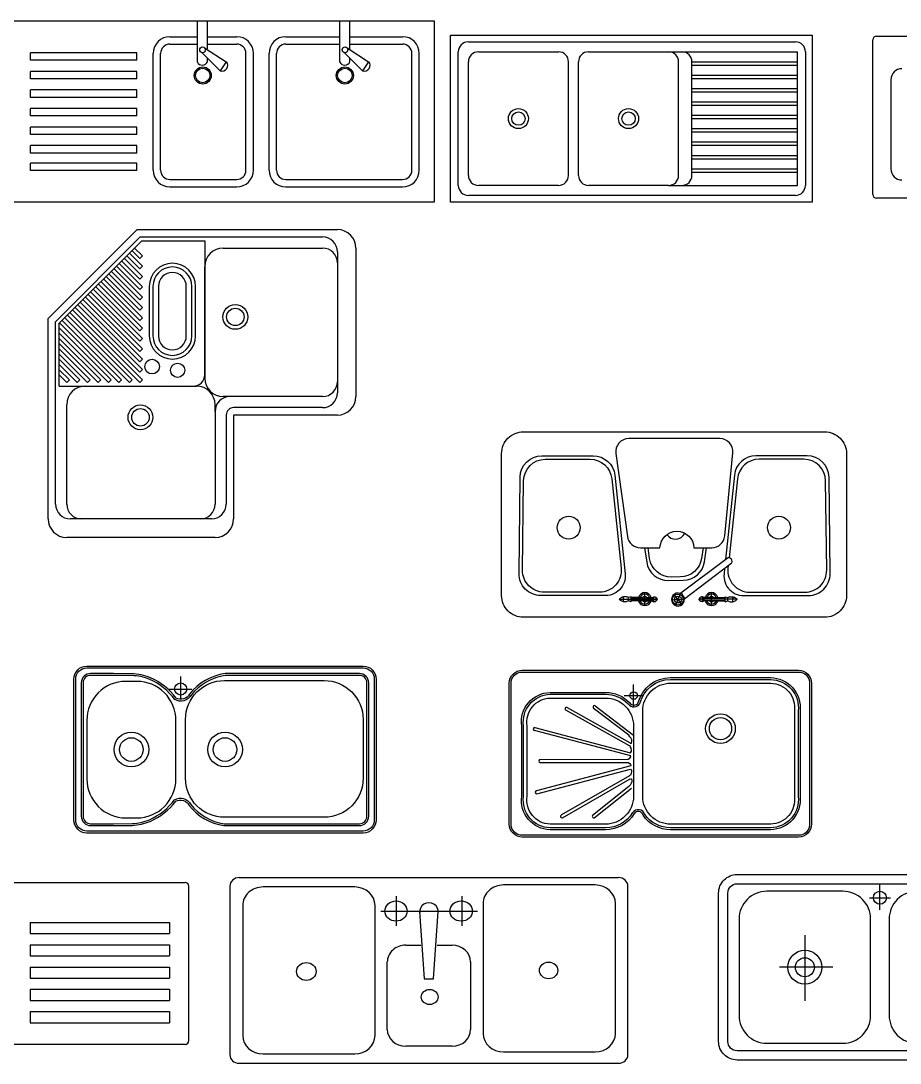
# Model space of a CAD drawing. Header units: metres. Extents: x 271.5 to 281.6, y 139.4 to 150.6.
# Drawn here: x 273.815 to 276.186, y 139.36 to 142.17 of the extents above; entities that cross this region are included whole.
import ezdxf

# ---------------------------------------------------------------- set-up
doc = ezdxf.new("R2010")
doc.units = ezdxf.units.M

msp = doc.modelspace()

# ---------------------------------------------------------------- linework, layer by layer
for p, q in [((274.291, 142.0591), (274.291, 142.1701)), ((274.318, 142.0944), (274.318, 142.1701)), ((274.675, 142.0591), (274.675, 142.1701)), ((274.702, 142.0944), (274.702, 142.1701)), ((274.2166, 142.1274), (274.291, 142.1274)), ((274.318, 142.1274), (274.3966, 142.1274)), ((274.529, 142.1274), (274.675, 142.1274)), ((274.702, 142.1274), (274.844, 142.1274)), ((274.9731, 141.6815), (274.9731, 142.1315)), ((276.1121, 141.7022), (276.1121, 142.1188)), ((276.1221, 142.1288), (277.0394, 142.1288)), ((274.2166, 142.1074), (274.291, 142.1074)), ((274.3101, 142.0969), (274.3685, 142.06)), ((274.318, 142.1074), (274.3966, 142.1074)), ((274.529, 142.1074), (274.675, 142.1074)), ((274.6942, 142.0969), (274.7525, 142.06)), ((274.702, 142.1074), (274.844, 142.1074)), ((273.8404, 142.0637), (273.8404, 142.0837)), ((274.1276, 142.0837), (273.8404, 142.0837)), ((274.1276, 142.0637), (273.8404, 142.0637)), ((274.1276, 142.0637), (274.1276, 142.0837)), ((274.1716, 141.7674), (274.1716, 142.0824)), ((274.1916, 141.7674), (274.1916, 142.0824)), ((274.3519, 142.0354), (274.3031, 142.0839)), ((274.318, 142.0591), (274.318, 142.0691)), ((274.4216, 141.7674), (274.4216, 142.0824)), ((274.4416, 141.7674), (274.4416, 142.0824)), ((274.484, 141.7674), (274.484, 142.0824)), ((274.504, 141.7674), (274.504, 142.0824)), ((274.736, 142.0354), (274.6872, 142.0839)), ((274.702, 142.0591), (274.702, 142.0691)), ((274.869, 141.7674), (274.869, 142.0824)), ((274.889, 141.7674), (274.889, 142.0824)), ((273.8404, 142.0137), (273.8404, 142.0337)), ((274.1276, 142.0337), (273.8404, 142.0337)), ((274.1276, 142.0137), (274.1276, 142.0337)), ((274.3685, 142.06), (274.3519, 142.0354)), ((274.7525, 142.06), (274.736, 142.0354)), ((274.1276, 142.0137), (273.8404, 142.0137)), ((276.1606, 142.0111), (276.1606, 141.7711)), ((273.8404, 141.9637), (273.8404, 141.9837)), ((274.1276, 141.9837), (273.8404, 141.9837)), ((274.1276, 141.9637), (274.1276, 141.9837)), ((274.1276, 141.9637), (273.8404, 141.9637)), ((273.8404, 141.9137), (273.8404, 141.9337)), ((274.1276, 141.9337), (273.8404, 141.9337)), ((274.1276, 141.9137), (274.1276, 141.9337)), ((274.1276, 141.9137), (273.8404, 141.9137)), ((273.8404, 141.8637), (273.8404, 141.8837)), ((274.1276, 141.8837), (273.8404, 141.8837)), ((274.1276, 141.8637), (274.1276, 141.8837)), ((274.1276, 141.8637), (273.8404, 141.8637)), ((273.8404, 141.8137), (273.8404, 141.8337)), ((274.1276, 141.8337), (273.8404, 141.8337)), ((274.1276, 141.8137), (273.8404, 141.8137)), ((274.1276, 141.8137), (274.1276, 141.8337)), ((273.8404, 141.7663), (273.8404, 141.7863)), ((274.1276, 141.7863), (273.8404, 141.7863)), ((274.1276, 141.7663), (274.1276, 141.7863)), ((274.1276, 141.7663), (273.8404, 141.7663)), ((274.2166, 141.7424), (274.3966, 141.7424)), ((274.529, 141.7424), (274.844, 141.7424)), ((274.2166, 141.7224), (274.3966, 141.7224)), ((274.529, 141.7224), (274.844, 141.7224)), ((277.0394, 141.6922), (276.1221, 141.6922)), ((273.9083, 141.3591, 0.3429), (274.1366, 141.5874, 0.3429)), ((274.1366, 141.5874, 0.3429), (274.6283, 141.5874, 0.3429)), ((274.3103, 141.5774, 0.3429), (274.3103, 141.2074, 0.3429)), ((274.3603, 141.5574, 0.3429), (274.6283, 141.5574, 0.3429)), ((274.6683, 141.5474, 0.3429), (274.6683, 141.1674, 0.3429)), ((274.3103, 141.2154, 0.3429), (274.3103, 141.5074, 0.3429)), ((274.6683, 141.5174, 0.3429), (274.6683, 141.1974, 0.3429)), ((273.9083, 140.8674, 0.3429), (273.9083, 141.3591, 0.3429)), ((273.9183, 141.1854, 0.3429), (274.2883, 141.1854, 0.3429)), ((273.9883, 141.1854, 0.3429), (274.2803, 141.1854, 0.3429)), ((273.9383, 140.8674, 0.3429), (273.9383, 141.1354, 0.3429)), ((274.3383, 141.1174, 0.3429), (274.3383, 141.1354, 0.3429)), ((274.3783, 141.1574, 0.3429), (274.3603, 141.1574, 0.3429)), ((274.6283, 141.1574, 0.3429), (274.3783, 141.1574, 0.3429)), ((274.3383, 141.1174, 0.3429), (274.3383, 140.8674, 0.3429)), ((274.3683, 141.1074, 0.3429), (274.3683, 140.8674, 0.3429)), ((274.6283, 141.1274, 0.3429), (274.3883, 141.1274, 0.3429)), ((274.3283, 140.8274, 0.3429), (273.9483, 140.8274, 0.3429)), ((274.2983, 140.8274, 0.3429), (273.9783, 140.8274, 0.3429)), ((275.4972, 140.5937, 0.6857), (275.4972, 140.6287, 0.6857)), ((275.6769, 140.5937, 0.6857), (275.6769, 140.6287, 0.6857)), ((275.4276, 140.6108, 0.6857), (275.5315, 140.6108, 0.6857)), ((275.4398, 140.6042, 0.6857), (275.4398, 140.6174, 0.6857)), ((275.4534, 140.6062, 0.6857), (275.4534, 140.6155, 0.6857)), ((275.5177, 140.6062, 0.6857), (275.5177, 140.6155, 0.6857)), ((275.5217, 140.6042, 0.6857), (275.5217, 140.6174, 0.6857)), ((275.5276, 140.606, 0.6857), (275.5276, 140.6157, 0.6857)), ((275.5865, 140.6101, 0.6857), (275.5719, 140.6083, 0.6857)), ((275.5865, 140.6101, 0.6857), (275.5776, 140.6219, 0.6857)), ((275.5865, 140.6101, 0.6857), (275.5807, 140.5965, 0.6857)), ((275.5865, 140.6101, 0.6857), (275.5923, 140.6237, 0.6857)), ((275.5865, 140.6101, 0.6857), (275.6011, 140.6119, 0.6857)), ((275.5865, 140.6101, 0.6857), (275.5954, 140.5983, 0.6857)), ((275.7466, 140.6108, 0.6857), (275.6427, 140.6108, 0.6857)), ((275.6466, 140.606, 0.6857), (275.6466, 140.6157, 0.6857)), ((275.6524, 140.6042, 0.6857), (275.6524, 140.6174, 0.6857)), ((275.6565, 140.6062, 0.6857), (275.6565, 140.6155, 0.6857)), ((275.7207, 140.6062, 0.6857), (275.7207, 140.6155, 0.6857)), ((275.7343, 140.6042, 0.6857), (275.7343, 140.6174, 0.6857))]:
    msp.add_line(p, q)
at = {"color": 7}
for p, q in [((274.9731, 142.1315), (275.9483, 142.1315)), ((275.9483, 142.1315), (275.9483, 141.6815)), ((275.0213, 142.1135), (275.9033, 142.1135)), ((274.9943, 141.7265), (274.9943, 142.0865)), ((275.0483, 142.0865), (275.2643, 142.0865)), ((275.3453, 142.0865), (275.5613, 142.0865)), ((275.5613, 142.0865), (275.9087, 142.0865)), ((275.9087, 141.7265), (275.9087, 142.0865)), ((275.9303, 142.0865), (275.9303, 141.7265)), ((275.0213, 141.7535), (275.0213, 142.0595)), ((275.2913, 141.7535), (275.2913, 142.0595)), ((275.3183, 141.7535), (275.3183, 142.0595)), ((275.5883, 141.7535), (275.5883, 142.0595)), ((275.6243, 141.7535), (275.6243, 142.0595)), ((275.6243, 142.0595), (275.9087, 142.0595)), ((275.6243, 142.0505), (275.9087, 142.0505)), ((275.6243, 142.0235), (275.9087, 142.0235)), ((275.6243, 142.0145), (275.9087, 142.0145)), ((275.6243, 141.9875), (275.9087, 141.9875)), ((275.6243, 141.9785), (275.9087, 141.9785)), ((275.6243, 141.9515), (275.9087, 141.9515)), ((275.6243, 141.9425), (275.9087, 141.9425)), ((275.6243, 141.9155), (275.9087, 141.9155)), ((275.6243, 141.9065), (275.9087, 141.9065)), ((275.6243, 141.8795), (275.9087, 141.8795)), ((275.6243, 141.8705), (275.9087, 141.8705)), ((275.6243, 141.8435), (275.9087, 141.8435)), ((275.6243, 141.8345), (275.9087, 141.8345)), ((275.6243, 141.8075), (275.9087, 141.8075)), ((275.6243, 141.7985), (275.9087, 141.7985)), ((275.6243, 141.7715), (275.9087, 141.7715)), ((275.6243, 141.7625), (275.9087, 141.7625)), ((275.2643, 141.7265), (275.0483, 141.7265)), ((275.5613, 141.7265), (275.3453, 141.7265)), ((275.5613, 141.7265), (275.9087, 141.7265)), ((275.9033, 141.6995), (275.0213, 141.6995)), ((275.9483, 141.6815), (274.9731, 141.6815)), ((274.8271, 139.8107), (274.8271, 139.7301)), ((275.0036, 139.8107), (275.0036, 139.7301)), ((274.7857, 139.7704), (274.9622, 139.7704)), ((274.9622, 139.7704), (275.0462, 139.7704))]:
    msp.add_line(p, q, dxfattribs=at)
at = {"linetype": 'ByBlock'}
for p, q in [((273.8883, 141.3674, 0.3429), (274.1283, 141.6074, 0.3429)), ((274.1283, 141.6074, 0.3429), (274.6683, 141.6074, 0.3429)), ((274.7183, 141.5574, 0.3429), (274.7183, 141.1574, 0.3429)), ((273.8883, 140.8274, 0.3429), (273.8883, 141.3674, 0.3429)), ((274.3883, 141.1074, 0.3429), (274.3883, 140.8274, 0.3429)), ((274.6683, 141.1074, 0.3429), (274.3883, 141.1074, 0.3429)), ((274.3383, 140.7774, 0.3429), (273.9383, 140.7774, 0.3429)), ((274.2456, 140.3432), (274.2456, 140.4028)), ((275.4671, 140.3217), (275.4671, 140.3815)), ((275.4671, 140.3217), (275.4671, 140.3815)), ((274.2147, 140.3689), (274.2756, 140.3689)), ((275.4417, 140.3511), (275.4918, 140.3511)), ((275.4417, 140.3511), (275.4918, 140.3511)), ((275.4559, 140.2157), (275.2845, 140.3117)), ((275.2877, 140.3191), (275.4575, 140.2239)), ((275.201, 140.2652), (275.4585, 140.197)), ((275.4593, 140.1887), (275.1999, 140.2572)), ((275.2151, 140.1785), (275.4527, 140.1797)), ((275.4593, 140.1615), (275.2049, 140.0943)), ((275.206, 140.0863), (275.4586, 140.1532)), ((275.2151, 140.1705), (275.4527, 140.1705)), ((275.4561, 140.1345), (275.2723, 140.0294)), ((275.2756, 140.022), (275.4578, 140.1264)), ((275.4542, 140.1059), (275.3559, 140.0282)), ((275.3609, 140.0218), (275.4616, 140.1014)), ((273.3405, 139.8476), (274.2577, 139.8476)), ((276.1311, 139.7734), (276.1311, 139.8438)), ((274.2677, 139.421), (274.2677, 139.8376)), ((276.103, 139.8063), (276.1597, 139.8063)), ((273.8395, 139.7394), (273.8395, 139.7094)), ((273.8395, 139.7394), (274.2155, 139.7394)), ((274.2155, 139.7394), (274.2155, 139.7094)), ((273.8395, 139.7094), (274.2155, 139.7094)), ((275.9288, 139.7057), (275.9288, 139.5287)), ((273.8395, 139.6794), (273.8395, 139.6494)), ((273.8395, 139.6794), (274.2155, 139.6794)), ((274.2155, 139.6794), (274.2155, 139.6494)), ((273.8395, 139.6494), (274.2155, 139.6494)), ((273.8395, 139.6194), (273.8395, 139.5894)), ((273.8395, 139.6194), (274.2155, 139.6194)), ((274.2155, 139.6194), (274.2155, 139.5894)), ((276.0039, 139.6188), (275.8607, 139.6188)), ((273.8395, 139.5894), (274.2155, 139.5894)), ((273.8395, 139.5594), (273.8395, 139.5294)), ((273.8395, 139.5594), (274.2155, 139.5594)), ((274.2155, 139.5594), (274.2155, 139.5294)), ((273.8395, 139.5294), (274.2155, 139.5294)), ((273.8395, 139.4994), (273.8395, 139.4694)), ((273.8395, 139.4994), (274.2155, 139.4994)), ((274.2155, 139.4994), (274.2155, 139.4694)), ((273.8395, 139.4694), (274.2155, 139.4694)), ((274.2577, 139.411), (273.3405, 139.411))]:
    msp.add_line(p, q, dxfattribs=at)
at = {"color": 7, "linetype": 'ByBlock'}
for p, q in [((275.4266, 139.8603), (274.4033, 139.8603)), ((274.3783, 139.8376), (274.3783, 139.383)), ((274.7148, 139.8352), (274.4677, 139.8352)), ((275.3631, 139.8406), (275.116, 139.8406)), ((275.4516, 139.383), (275.4516, 139.8376)), ((275.0611, 139.7906), (275.0611, 139.4406)), ((275.4181, 139.4406), (275.4181, 139.7906)), ((274.4128, 139.7852), (274.4128, 139.4352)), ((274.7697, 139.4352), (274.7697, 139.7852)), ((274.89, 139.7694), (274.9025, 139.5876)), ((274.9274, 139.5876), (274.9399, 139.7694)), ((274.8526, 139.6785), (274.8935, 139.6785)), ((274.937, 139.6785), (274.9774, 139.6785)), ((274.8026, 139.4512), (274.8026, 139.633)), ((275.0273, 139.633), (275.0273, 139.4512)), ((274.9025, 139.5876), (274.9274, 139.5876)), ((274.9774, 139.4058), (274.8526, 139.4058)), ((274.4677, 139.3852), (274.7148, 139.3852)), ((275.116, 139.3906), (275.3631, 139.3906)), ((274.4033, 139.3603), (275.4266, 139.3603))]:
    msp.add_line(p, q, dxfattribs=at)
msp.add_lwpolyline([(273.7882, 141.6815), (273.7882, 142.1701), (274.9289, 142.1701), (274.9289, 141.6815)], close=True)
for points, elevation in [([(273.9183, 141.1854), (273.9183, 141.355), (274.1407, 141.5774), (274.3103, 141.5774)], 0.3429), ([(274.114, 141.5507), (274.1354, 141.5293), (274.1425, 141.5363), (274.1211, 141.5577)], 0.3429), ([(274.0862, 141.5228), (274.1354, 141.4736), (274.1425, 141.4807), (274.0933, 141.5299)], 0.3429), ([(274.1001, 141.5368), (274.1354, 141.5014), (274.1425, 141.5085), (274.1072, 141.5438)], 0.3429), ([(274.0584, 141.495), (274.1354, 141.418), (274.1425, 141.425), (274.0655, 141.5021)], 0.3429), ([(274.0723, 141.5089), (274.1354, 141.4458), (274.1425, 141.4529), (274.0794, 141.516)], 0.3429), ([(274.0306, 141.4672), (274.1354, 141.3623), (274.1425, 141.3694), (274.0376, 141.4743)], 0.3429), ([(274.0445, 141.4811), (274.1354, 141.3901), (274.1425, 141.3972), (274.0516, 141.4882)], 0.3429), ([(274.0027, 141.4394), (274.1354, 141.3067), (274.1425, 141.3137), (274.0098, 141.4464)], 0.3429), ([(274.0167, 141.4533), (274.1354, 141.3345), (274.1425, 141.3416), (274.0237, 141.4604)], 0.3429), ([(274.1608, 141.4541), (274.1608, 141.3208)], 0.3429), ([(274.1708, 141.4541), (274.1708, 141.3208)], 0.3429), ([(274.1858, 141.4541), (274.1858, 141.3208)], 0.3429), ([(274.2608, 141.3208), (274.2608, 141.4541)], 0.3429), ([(274.2758, 141.3208), (274.2758, 141.4541)], 0.3429), ([(274.2858, 141.3208), (274.2858, 141.4541)], 0.3429), ([(273.9749, 141.4115), (274.1354, 141.251), (274.1425, 141.2581), (273.982, 141.4186)], 0.3429), ([(273.9888, 141.4255), (274.1354, 141.2788), (274.1425, 141.2859), (273.9959, 141.4325)], 0.3429), ([(273.9471, 141.3837), (274.1354, 141.1954), (274.1425, 141.2024), (273.9542, 141.3908)], 0.3429), ([(273.961, 141.3976), (274.1354, 141.2232), (274.1425, 141.2303), (273.9681, 141.4047)], 0.3429), ([(273.9189, 141.3556), (274.0791, 141.1954), (274.0862, 141.2024), (273.926, 141.3626)], 0.3429), ([(273.933, 141.3696), (274.1073, 141.1954), (274.1144, 141.2024), (273.9401, 141.3767)], 0.3429), ([(273.9183, 141.328), (274.051, 141.1954), (274.058, 141.2024), (273.9183, 141.3422)], 0.3429), ([(273.9183, 141.2999), (274.0228, 141.1954), (274.0299, 141.2024), (273.9183, 141.314)], 0.3429), ([(273.9183, 141.2717), (273.9946, 141.1954), (274.0017, 141.2024), (273.9183, 141.2858)], 0.3429), ([(273.9183, 141.2435), (273.9665, 141.1954), (273.9736, 141.2024), (273.9183, 141.2577)], 0.3429), ([(273.9183, 141.2154), (273.9383, 141.1954), (273.9454, 141.2024), (273.9183, 141.2295)], 0.3429), ([(275.4601, 140.6042), (275.4601, 140.6174)], 0.6857), ([(275.4919, 140.6155), (275.4601, 140.6155)], 0.6857), ([(275.4927, 140.6062), (275.4601, 140.6062)], 0.6857), ([(275.6815, 140.6062), (275.7141, 140.6062)], 0.6857), ([(275.6822, 140.6155), (275.7141, 140.6155)], 0.6857), ([(275.7141, 140.6042), (275.7141, 140.6174)], 0.6857)]:
    msp.add_lwpolyline(points, dxfattribs=dict(elevation=elevation))
at = {"elevation": 0.6857}
for points in [[(275.1696, 141.0622), (275.9824, 141.0622, -0.414214), (276.041, 141.0036), (276.041, 140.6209, -0.414214), (275.9824, 140.5622), (275.1696, 140.5622, -0.414214), (275.111, 140.6209), (275.111, 141.0036, -0.414214)], [(275.2166, 140.6208, -0.417591), (275.158, 140.68), (275.161, 140.9396, -0.411166), (275.2197, 140.9975), (275.3581, 140.9975, -0.384119), (275.4163, 140.945), (275.4441, 140.6795, -0.475813), (275.3856, 140.6208)], [(275.2259, 140.63, -0.417719), (275.1674, 140.6892), (275.1702, 140.9304, -0.410625), (275.2287, 140.9882), (275.3498, 140.9882, -0.383545), (275.4081, 140.9358), (275.4335, 140.6948, -0.445995), (275.3752, 140.63)]]:
    msp.add_lwpolyline(points, format="xyb", close=True, dxfattribs=at)
for points in [[(275.6298, 140.7498), (275.6778, 140.7498, 0.385217), (275.7128, 140.7815), (275.7348, 141.0053, 0.442811), (275.6998, 141.0438), (275.4539, 141.0438, 0.455587), (275.4191, 141.0038), (275.4503, 140.7801, 0.374123), (275.4851, 140.7498), (275.5379, 140.7498, -0.961687), (275.6298, 140.7498, -1.03984)], [(275.7124, 140.694), (275.7108, 140.6795, 0.475813), (275.7694, 140.6208), (275.9383, 140.6208, 0.417591), (275.9969, 140.68), (275.9939, 140.9396, 0.411166), (275.9352, 140.9975), (275.7968, 140.9975, 0.384119), (275.7386, 140.945), (275.7148, 140.7178)], [(275.7221, 140.7013), (275.7214, 140.6948, 0.445995), (275.7797, 140.63), (275.929, 140.63, 0.417719), (275.9876, 140.6892), (275.9847, 140.9304, 0.410625), (275.9262, 140.9882), (275.8051, 140.9882, 0.383545), (275.7468, 140.9358), (275.7243, 140.7223)], [(275.4965, 140.7498), (275.5023, 140.7111, 0.376666), (275.561, 140.6613), (275.601, 140.6619, 0.368299), (275.6582, 140.712), (275.6637, 140.7498)], [(275.6544, 140.7498), (275.6502, 140.7211, -0.367399), (275.5931, 140.6709), (275.569, 140.6706, -0.37445), (275.5101, 140.7204), (275.5058, 140.7498)], [(275.6012, 140.6103), (275.7293, 140.7068, 0.955556), (275.7188, 140.7208), (275.5909, 140.6244)], [(275.4601, 140.6174), (275.4534, 140.6155, 0.112681), (275.4445, 140.6176, 0.133999), (275.4355, 140.6161, 0.096411), (275.4276, 140.6108, 2.451636)], [(275.4601, 140.6042), (275.4534, 140.6062, -0.112681), (275.4445, 140.604, -0.133999), (275.4355, 140.6056, -0.096411), (275.4276, 140.6108, -2.451636)], [(275.5018, 140.6062), (275.5177, 140.6062), (275.5217, 140.6042, 0.083485), (275.5258, 140.605, 0.117967), (275.5299, 140.6081, 0.083053), (275.5315, 140.6108, -5.599941)], [(275.5025, 140.6155), (275.5177, 140.6155), (275.5217, 140.6174, -0.083485), (275.5258, 140.6167, -0.117967), (275.5299, 140.6136, -0.083053), (275.5315, 140.6108)], [(275.6716, 140.6155), (275.6565, 140.6155), (275.6524, 140.6174, 0.083485), (275.6483, 140.6167, 0.117967), (275.6442, 140.6136, 0.083053), (275.6427, 140.6108)], [(275.6724, 140.6062), (275.6565, 140.6062), (275.6524, 140.6042, -0.083485), (275.6483, 140.605, -0.117967), (275.6442, 140.6081, -0.083053), (275.6427, 140.6108, 5.599941)], [(275.7141, 140.6174), (275.7207, 140.6155, -0.112681), (275.7297, 140.6176, -0.133999), (275.7386, 140.6161, -0.096411), (275.7466, 140.6108, -2.451636)], [(275.7141, 140.6042), (275.7207, 140.6062, 0.112681), (275.7297, 140.604, 0.133999), (275.7386, 140.6056, 0.096411), (275.7466, 140.6108, 2.451636)]]:
    msp.add_lwpolyline(points, format="xyb", dxfattribs=at)
for points in [[(275.5177, 140.6075), (275.4601, 140.6075), (275.4601, 140.6141), (275.5177, 140.6141)], [(275.6565, 140.6075), (275.7141, 140.6075), (275.7141, 140.6141), (275.6565, 140.6141)]]:
    msp.add_lwpolyline(points, close=True, dxfattribs=at)
for points in [[(274.7726, 140.3957), (274.7726, 140.0157, -0.414214), (274.7376, 139.9807), (273.9926, 139.9807, -0.414214), (273.9576, 140.0157), (273.9576, 140.3957, -0.414214), (273.9926, 140.4307), (274.7376, 140.4307, -0.414214)], [(275.9466, 140.3846), (275.9466, 140.0046, -0.414214), (275.9116, 139.9696), (275.1666, 139.9696, -0.414214), (275.1316, 140.0046), (275.1316, 140.3846, -0.414214), (275.1666, 140.4196), (275.9116, 140.4196, -0.414214)], [(275.7461, 139.8688), (276.5161, 139.8688, -0.414214), (276.5661, 139.8188), (276.5661, 139.4188, -0.414214), (276.5161, 139.3688), (275.7461, 139.3688, -0.414214), (275.6961, 139.4188), (275.6961, 139.8188, -0.414214)]]:
    msp.add_lwpolyline(points, format="xyb", close=True)
at = {"linetype": 'ByBlock'}
for points in [[(274.7676, 140.3957), (274.7676, 140.0157, -0.414214), (274.7376, 139.9857), (273.9926, 139.9857, -0.414214), (273.9626, 140.0157), (273.9626, 140.3957, -0.414214), (273.9926, 140.4257), (274.7376, 140.4257, -0.414214)], [(275.9416, 140.3846), (275.9416, 140.0046, -0.414214), (275.9116, 139.9746), (275.1666, 139.9746, -0.414214), (275.1366, 140.0046), (275.1366, 140.3846, -0.414214), (275.1666, 140.4146), (275.9116, 140.4146, -0.414214)], [(274.2326, 140.1265), (274.2326, 140.2057), (274.2326, 140.2845, 0.414214), (274.1276, 140.3895), (274.0976, 140.3895, 0.414214), (273.9926, 140.2845), (273.9926, 140.2057), (273.9926, 140.1265, 0.414214), (274.0976, 140.0215), (274.1276, 140.0215, 0.414214)], [(274.2586, 140.2075), (274.2586, 140.2868, -0.414214), (274.3636, 140.3918), (274.6326, 140.3918, -0.414214), (274.7376, 140.2868), (274.7376, 140.2075), (274.7376, 140.1281, -0.414214), (274.6326, 140.0231), (274.3636, 140.0231, -0.414214), (274.2586, 140.1281)], [(275.5666, 140.3846), (275.8366, 140.3846, -0.445378), (275.9007, 140.3096), (275.9007, 140.0796, -0.445378), (275.8366, 140.0046), (275.5666, 140.0046, -0.414214), (275.4916, 140.0796), (275.4916, 140.3096, -0.414214)], [(275.4666, 140.0796, -0.414214), (275.3916, 140.0046), (275.2416, 140.0046, -0.45343), (275.1802, 140.0796), (275.1802, 140.2696, -0.45343), (275.2416, 140.3446), (275.3916, 140.3446, -0.414214), (275.4666, 140.2696)], [(275.7461, 139.8438), (276.5161, 139.8438, -0.414214), (276.5411, 139.8188), (276.5411, 139.4188, -0.414214), (276.5161, 139.3938), (275.7461, 139.3938, -0.414214), (275.7211, 139.4188), (275.7211, 139.8188, -0.414214)], [(276.1061, 139.4888), (276.1061, 139.7488, 0.414214), (276.0311, 139.8238), (275.8264, 139.8238, 0.414214), (275.7514, 139.7488), (275.7514, 139.4888, 0.414214), (275.8264, 139.4138), (276.0311, 139.4138, 0.414214)], [(276.4359, 139.4138, 0.414214), (276.5109, 139.4888), (276.5109, 139.7488, 0.414214), (276.4359, 139.8238), (276.2311, 139.8238, 0.414214), (276.1561, 139.7488), (276.1561, 139.4888, 0.414214), (276.2311, 139.4138)]]:
    msp.add_lwpolyline(points, format="xyb", close=True, dxfattribs=at)
for points in [[(274.1126, 140.4101), (274.0647, 140.4107), (274.0026, 140.4107, 0.414214), (273.9776, 140.3857), (273.9776, 140.0257, 0.414214), (274.0026, 140.0007), (274.0643, 140.0007), (274.1153, 140.0014, 0.087047), (274.1631, 140.0119, 0.125984), (274.2326, 140.0664, -0.417312), (274.2685, 140.0553, 0.194103), (274.3623, 140.0007), (274.7276, 140.0007, 0.414214), (274.7526, 140.0257), (274.7526, 140.3857, 0.414214), (274.7276, 140.4107), (274.3652, 140.4107, 0.187449), (274.2693, 140.3553, -0.417312), (274.2334, 140.3444, 0.125984), (274.1643, 140.3993, 0.096594), (274.1126, 140.4101)], [(274.1125, 140.4051), (274.0647, 140.4057), (274.0026, 140.4057, 0.414214), (273.9826, 140.3857), (273.9826, 140.0257, 0.414214), (274.0026, 140.0057), (274.0643, 140.0057), (274.1152, 140.0064, 0.0868), (274.1612, 140.0165, 0.127408), (274.2293, 140.0703, -0.423444), (274.2727, 140.058, 0.192644), (274.3627, 140.0057), (274.7276, 140.0057, 0.414214), (274.7476, 140.0257), (274.7476, 140.3857, 0.414214), (274.7276, 140.4057), (274.3656, 140.4057, 0.185984), (274.2735, 140.3526, -0.423203), (274.2301, 140.3405, 0.127417), (274.1623, 140.3947, 0.096498), (274.1125, 140.4051, 0.096498)], [(275.4686, 140.033, -0.262458), (275.3916, 139.9896), (275.2416, 139.9896, -0.446714), (275.1652, 140.0796), (275.1652, 140.2696, -0.446714), (275.2416, 140.3596), (275.3916, 140.3596, -0.204391), (275.4565, 140.3319, 0.565985), (275.4794, 140.3321, -0.342093), (275.5666, 140.3996), (275.8366, 140.3996, -0.440059), (275.9157, 140.3096), (275.9157, 140.0796, -0.440059), (275.8366, 139.9896), (275.5666, 139.9896, -0.246631), (275.4925, 140.0285, 0.667212), (275.4681, 140.0323)], [(275.4643, 140.0356, -0.262458), (275.3916, 139.9946), (275.2416, 139.9946, -0.447806), (275.1702, 140.0793), (275.1702, 140.27, -0.447806), (275.2416, 140.3546), (275.3916, 140.3546, -0.202891), (275.4526, 140.3288, 0.569216), (275.4841, 140.3302, -0.344192), (275.5666, 140.3946), (275.8365, 140.3946, -0.440902), (275.9107, 140.3099), (275.9107, 140.0793, -0.440902), (275.8365, 139.9946), (275.5666, 139.9946, -0.244033), (275.4971, 140.0307, 0.647596), (275.4639, 140.0349, 0.647596)]]:
    msp.add_lwpolyline(points, format="xyb", dxfattribs=at)
for points in [[(275.3629, 140.3238), (275.4666, 140.2449)], [(275.4539, 140.2443), (275.3579, 140.3174)], [(275.4579, 140.2233), (275.4613, 140.2233), (275.4619, 140.2286), (275.4619, 140.2318), (275.4592, 140.2371), (275.4572, 140.2404), (275.4539, 140.2443)], [(275.4585, 140.197), (275.461, 140.2015), (275.461, 140.2041), (275.4603, 140.2094), (275.4589, 140.212), (275.4583, 140.214), (275.4559, 140.2157)], [(275.4527, 140.1797), (275.4564, 140.1823), (275.4584, 140.185), (275.4591, 140.1863), (275.4584, 140.1889)], [(275.4527, 140.1705), (275.4565, 140.1679), (275.4584, 140.1652), (275.4591, 140.1639), (275.4584, 140.1613)], [(275.4586, 140.1532), (275.4611, 140.1488), (275.4611, 140.1461), (275.4604, 140.1409), (275.4591, 140.1382), (275.4584, 140.1362), (275.4561, 140.1345)], [(275.4582, 140.127), (275.4615, 140.127), (275.4621, 140.1217), (275.4621, 140.1184), (275.4595, 140.1131), (275.4575, 140.1098), (275.4542, 140.1059)]]:
    msp.add_lwpolyline(points, dxfattribs=at)
for centre, radius in [((274.3046, 142.092), 0.00779), ((274.6887, 142.092), 0.00779), ((274.3051, 142.0227), 0.0231), ((274.3051, 142.0228), 0.0195), ((274.6883, 142.0227), 0.0231), ((274.6884, 142.0228), 0.0195), ((274.393, 141.372, 0.3429), 0.0335), ((274.393, 141.372, 0.3429), 0.0235), ((274.1685, 141.238, 0.3429), 0.0197), ((274.2374, 141.228, 0.3429), 0.019), ((274.1372, 141.1012, 0.3429), 0.0335), ((274.1372, 141.1012, 0.3429), 0.0235), ((275.5865, 140.6101, 0.6857), 0.0148), ((275.5865, 140.6101, 0.6857), 0.00917), ((275.5865, 140.6101, 0.6857), 0.00289)]:
    msp.add_circle(centre, radius)
at = {"color": 7}
for centre, radius in [((275.1563, 141.9065), 0.027), ((275.1563, 141.9065), 0.018), ((275.4533, 141.9065), 0.027), ((275.4533, 141.9065), 0.018)]:
    msp.add_circle(centre, radius, dxfattribs=at)
at = {"linetype": 'ByBlock'}
for centre, radius in [((274.2456, 140.3689), 0.0164), ((275.4671, 140.3511), 0.00998), ((275.7012, 140.262), 0.04), ((275.7012, 140.262), 0.03), ((274.1126, 140.2057), 0.0468), ((274.1126, 140.2057), 0.0318), ((274.3652, 140.2057), 0.0468), ((274.3652, 140.2057), 0.0318), ((276.1311, 139.8063), 0.0175), ((275.9288, 139.6188), 0.0457), ((275.9288, 139.6188), 0.0257)]:
    msp.add_circle(centre, radius, dxfattribs=at)
for centre, radius, start, end in [((274.2166, 142.0824), 0.045, 90, 180), ((274.3966, 142.0824), 0.045, 0, 90), ((274.529, 142.0824), 0.045, 90, 180), ((274.844, 142.0824), 0.045, 0, 90), ((276.1221, 142.1188), 0.01, 90, 180), ((274.2166, 142.0824), 0.025, 90, 180), ((274.3966, 142.0824), 0.025, 0, 90), ((274.529, 142.0824), 0.025, 90, 180), ((274.844, 142.0824), 0.025, 0, 90), ((274.3043, 142.0654), 0.0149, 205.1043, 335.2171), ((274.357, 142.0501), 0.0155, 251.2024, 39.3215), ((274.6883, 142.0654), 0.0149, 205.1043, 335.2171), ((274.741, 142.0501), 0.0155, 251.2024, 39.3215), ((276.1906, 142.0111), 0.03, 90, 180), ((274.2166, 141.7674), 0.045, 180, 270), ((274.2166, 141.7674), 0.025, 180, 270), ((274.3966, 141.7674), 0.025, 270, 0), ((274.3966, 141.7674), 0.045, 270, 0), ((274.529, 141.7674), 0.045, 180, 270), ((274.529, 141.7674), 0.025, 180, 270), ((274.844, 141.7674), 0.025, 270, 0), ((274.844, 141.7674), 0.045, 270, 0), ((276.1906, 141.7711), 0.03, 180, 270), ((276.1221, 141.7022), 0.01, 180, 270), ((274.6283, 141.5474, 0.3429), 0.04, 0, 90), ((274.3603, 141.5074, 0.3429), 0.05, 90, 180), ((274.6283, 141.5174, 0.3429), 0.04, 0, 90), ((274.2233, 141.4541, 0.3429), 0.0625, 0, 180), ((274.2233, 141.4541, 0.3429), 0.0525, 0, 180), ((274.2233, 141.4541, 0.3429), 0.0375, 0, 180), ((274.2233, 141.3208, 0.3429), 0.0625, 180, 0), ((274.2233, 141.3208, 0.3429), 0.0525, 180, 0), ((274.2233, 141.3208, 0.3429), 0.0375, 180, 0), ((274.2803, 141.2154, 0.3429), 0.03, 270, 0), ((274.3603, 141.2074, 0.3429), 0.05, 180, 270), ((274.6283, 141.1974, 0.3429), 0.04, 270, 0), ((273.9883, 141.1354, 0.3429), 0.05, 90, 180), ((274.2883, 141.1354, 0.3429), 0.05, 0, 90), ((274.6283, 141.1674, 0.3429), 0.04, 270, 0), ((274.3783, 141.1174, 0.3429), 0.04, 90, 180), ((274.3883, 141.1074, 0.3429), 0.02, 90, 180), ((273.9483, 140.8674, 0.3429), 0.04, 180, 270), ((273.9783, 140.8674, 0.3429), 0.04, 180, 270), ((274.2983, 140.8674, 0.3429), 0.04, 270, 0), ((274.3283, 140.8674, 0.3429), 0.04, 270, 0), ((275.5798, 140.801, 0.6857), 0.0279, 214.6063, 333.1057), ((275.4972, 140.6112, 0.6857), 0.0175, 14.149, 165.851), ((275.6769, 140.6112, 0.6857), 0.0175, 14.149, 165.851), ((275.4972, 140.6112, 0.6857), 0.0175, 196.7914, 343.2086), ((275.4972, 140.6112, 0.6857), 0.0136, 18.3177, 161.6823), ((275.4972, 140.6112, 0.6857), 0.0136, 201.8037, 338.1963), ((275.4972, 140.6112, 0.6857), 0.00681, 25.3769, 154.6231), ((275.4972, 140.6112, 0.6857), 0.00681, 212.8783, 327.1217), ((275.5865, 140.6101, 0.6857), 0.0175, 67, 7), ((275.6229, 140.6375, 0.6857), 0.0288, 199.3164, 234.6836), ((275.6769, 140.6112, 0.6857), 0.0175, 196.7914, 343.2086), ((275.6769, 140.6112, 0.6857), 0.0136, 18.3177, 161.6823), ((275.6769, 140.6112, 0.6857), 0.0136, 201.8037, 338.1963), ((275.6769, 140.6112, 0.6857), 0.00681, 25.3769, 154.6231), ((275.6769, 140.6112, 0.6857), 0.00681, 212.8783, 327.1217)]:
    msp.add_arc(centre, radius, start, end)
at = {"color": 7}
for centre, start, end in [((275.0213, 142.0865), 90, 180), ((275.9033, 142.0865), 0, 90), ((275.0483, 142.0595), 90, 180), ((275.2643, 142.0595), 0, 90), ((275.3453, 142.0595), 90, 180), ((275.5613, 142.0595), 0, 90), ((275.5973, 142.0595), 0, 90), ((275.0483, 141.7535), 180, 270), ((275.2643, 141.7535), 270, 0), ((275.3453, 141.7535), 180, 270), ((275.5613, 141.7535), 270, 0), ((275.5973, 141.7535), 270, 0), ((275.0213, 141.7265), 180, 270), ((275.9033, 141.7265), 270, 0)]:
    msp.add_arc(centre, 0.027, start, end, dxfattribs=at)
at = {"linetype": 'ByBlock'}
for centre, radius, start, end in [((274.6683, 141.5574, 0.3429), 0.05, 0, 90), ((274.6683, 141.1574, 0.3429), 0.05, 270, 0), ((273.9383, 140.8274, 0.3429), 0.05, 180, 270), ((274.3383, 140.8274, 0.3429), 0.05, 270, 0), ((275.3616, 140.32), 0.00405, 67.5508, 247.5508), ((275.2861, 140.3154), 0.00405, 66.255, 246.255), ((275.2005, 140.2612), 0.00405, 82.5927, 262.5927), ((275.2151, 140.1746), 0.00405, 90, 270), ((275.2151, 140.1745), 0.00405, 90.2625, 270.2625), ((275.2055, 140.0903), 0.00405, 97.6698, 277.6698), ((275.2739, 140.0257), 0.00405, 114.0075, 294.0075), ((275.3595, 140.0256), 0.00405, 112.7117, 292.7117), ((274.2577, 139.8376), 0.01, 0, 90), ((274.2577, 139.421), 0.01, 270, 0)]:
    msp.add_arc(centre, radius, start, end, dxfattribs=at)
for centre, major_axis in [((275.2919, 140.8039, 0.6857), (0.0308, 0)), ((275.8588, 140.8039, 0.6857), (-0.0308, 0))]:
    msp.add_ellipse(centre, major_axis=major_axis, ratio=1)
at = {"color": 7, "linetype": 'ByBlock'}
for centre, major_axis, start_param, end_param in [((274.4033, 139.8376), (0.025, 0), 1.570796, 3.141593), ((275.4266, 139.8376), (0.025, 0), 0, 1.570796), ((274.4677, 139.7852), (0.0549, 0), 1.570796, 3.141593), ((274.7148, 139.7852), (0.0549, 0), 0, 1.570796), ((275.116, 139.7906), (0.0549, 0), 1.570796, 3.141593), ((275.3631, 139.7906), (0.0549, 0), 0, 1.570796), ((274.915, 139.7694), (0.025, 0), 6.116903, 9.59106), ((274.8526, 139.633), (0.0499, 0), 1.570796, 3.141593), ((274.9774, 139.633), (0.0499, 0), 0, 1.570796), ((274.8526, 139.4512), (0.0499, 0), 3.141593, 4.712389), ((274.9774, 139.4512), (0.0499, 0), 4.712389, 6.283185), ((274.4677, 139.4352), (0.0549, 0), 3.141593, 4.712389), ((274.7148, 139.4352), (0.0549, 0), 4.712389, 6.283185), ((275.116, 139.4406), (0.0549, 0), 3.141593, 4.712389), ((275.3631, 139.4406), (0.0549, 0), 4.712389, 6.283185), ((274.4033, 139.383), (0.025, 0), 3.141593, 4.712389), ((275.4266, 139.383), (0.025, 0), 4.712389, 6.283185)]:
    msp.add_ellipse(centre, major_axis=major_axis, ratio=0.910548, start_param=start_param, end_param=end_param, dxfattribs=at)
for centre, major_axis in [((274.8264, 139.7703), (0.03, 0)), ((275.0019, 139.7703), (0.03, 0)), ((274.5844, 139.6074), (0.0264, 0)), ((275.2378, 139.6103), (0.0247, 0)), ((274.917, 139.5387), (0.0225, 0))]:
    msp.add_ellipse(centre, major_axis=major_axis, ratio=0.910548, dxfattribs=at)

doc.saveas('drawing.dxf')
